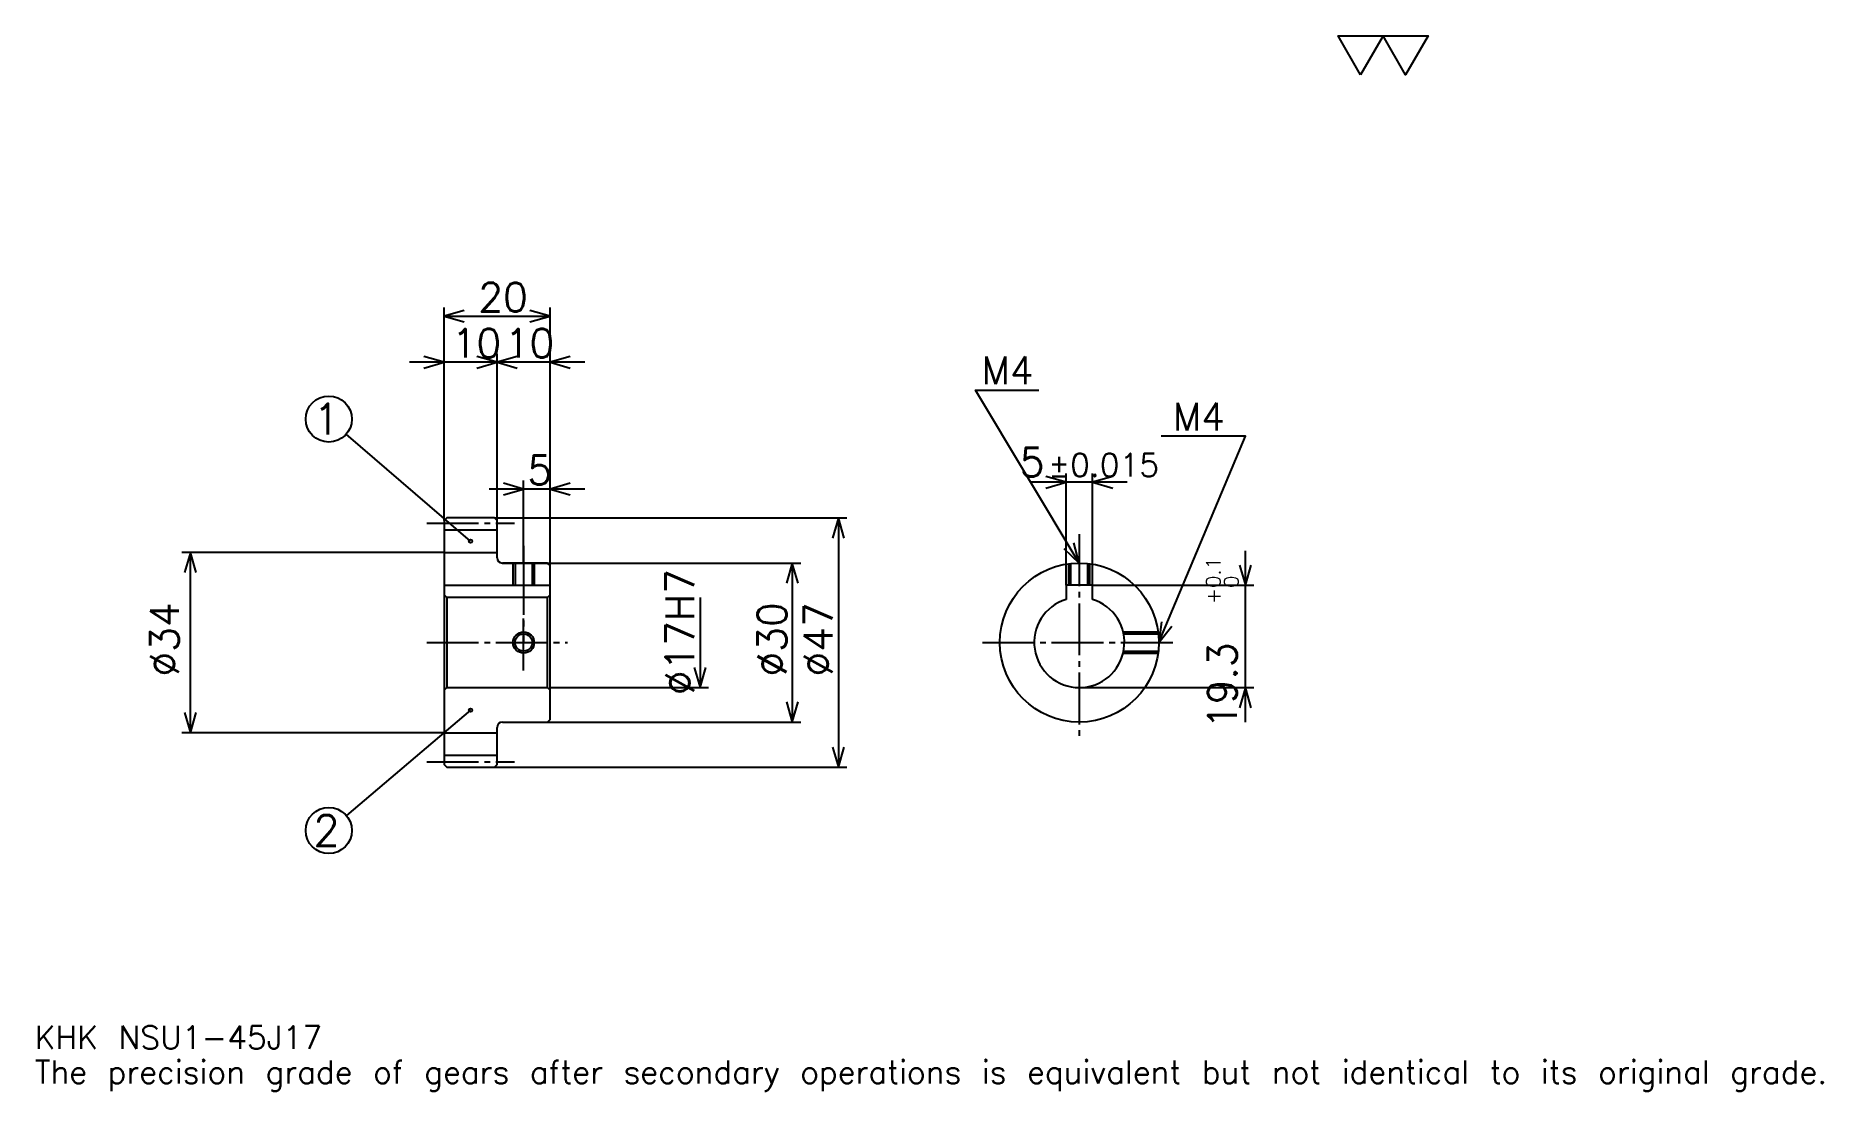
# Model space of a CAD drawing. Extents: x 11 to 348, y 4 to 203.
import ezdxf

# ---------------------------------------------------------------- set-up
doc = ezdxf.new("R2010")
doc.units = 0
doc.linetypes.add('DASHDOT', pattern=[13.04348, 9.782609, -1.086957, 1.086957, -1.086957])
doc.layers.get('0').update_dxf_attribs({"linetype": 'CONTINUOUS'})
doc.layers.add('DASHDOT', color=6, linetype='DASHDOT')
doc.styles.add('KANJI', font='TXT', dxfattribs={"bigfont": 'BIGFONT'})

msp = doc.modelspace()

# ---------------------------------------------------------------- linework, layer by layer
at = {"color": 5}
for p, q in [((88.043472, 112.08696), (88.043472, 151.76088)), ((108.043472, 112.08696), (108.043472, 151.76088)), ((88.043472, 150.130432), (108.043472, 150.130432)), ((98.043472, 112.08696), (98.043472, 143.065216)), ((104.565216, 141.434784), (81.521736, 141.434784)), ((114.565216, 141.434784), (91.521736, 141.434784)), ((93.043472, 107.71196), (69.59967, 127.889832)), ((103.043472, 112.08696), (103.043472, 119.152176)), ((216.847824, 118.804352), (198.804352, 118.804352)), ((205.32608, 99.386963), (205.32608, 120.434784)), ((210.32608, 99.386963), (210.32608, 120.434784)), ((114.565216, 117.521744), (96.521736, 117.521744)), ((88.043472, 111.58696), (88.043472, 112.08696)), ((97.543472, 112.08696), (108.043472, 112.08696)), ((98.043472, 111.58696), (98.043472, 112.08696)), ((103.043472, 103.58696), (103.043472, 112.08696)), ((103.043472, 103.58696), (103.043472, 112.08696)), ((108.043472, 112.08696), (164.021729, 112.08696)), ((108.043472, 103.08696), (108.043472, 112.08696)), ((162.391296, 112.08696), (162.391296, 65.08696)), ((88.043472, 105.58696), (38.586948, 105.58696)), ((40.217384, 71.58696), (40.217384, 105.58696)), ((239.130432, 73.565224), (239.130432, 105.908699)), ((99.043472, 103.58696), (108.043472, 103.58696)), ((108.043472, 103.58696), (155.32608, 103.58696)), ((153.695648, 103.58696), (153.695648, 73.58696)), ((210.32608, 99.386963), (240.760864, 99.386963)), ((136.304352, 97.08696), (136.304352, 80.08696)), ((108.043472, 80.08696), (137.934784, 80.08696)), ((207.82608, 80.08696), (240.760864, 80.08696)), ((93.043472, 75.83696), (69.619514, 55.960876)), ((88.043472, 71.58696), (38.586948, 71.58696)), ((99.043472, 73.58696), (108.043472, 73.58696)), ((108.043472, 73.58696), (155.32608, 73.58696)), ((97.543472, 65.08696), (108.043472, 65.08696)), ((108.043472, 65.08696), (164.021729, 65.08696))]:
    msp.add_line(p, q, dxfattribs=at)
at = {"color": 4}
for p, q in [((88.043472, 109.83696), (98.043472, 109.83696)), ((88.043472, 105.58696), (98.043472, 105.58696)), ((88.043472, 99.386963), (108.043472, 99.386963)), ((88.543472, 97.08696), (88.543472, 80.08696)), ((107.543472, 97.08696), (108.043472, 97.58696)), ((107.543472, 80.08696), (108.043472, 79.58696)), ((88.043472, 71.58696), (98.043472, 71.58696)), ((88.043472, 67.33696), (98.043472, 67.33696))]:
    msp.add_line(p, q, dxfattribs=at)
at = {"color": 7}
msp.add_lwpolyline([(260.869568, 195.652176), (256.630432, 203), (273.586975, 203), (269.347839, 195.652176), (265.108704, 203), (260.869568, 195.652176)], dxfattribs=at)
at = {"color": 5}
for points in [[(91.847816, 151.217392), (88.043472, 150.130432), (91.847816, 149.043488)], [(104.23912, 149.043488), (108.043472, 150.130432), (104.23912, 151.217392)], [(84.239128, 140.347824), (88.043472, 141.434784), (84.239128, 142.521744)], [(94.23912, 140.347824), (98.043472, 141.434784), (94.23912, 142.521744)], [(101.847824, 142.521744), (98.043472, 141.434784), (101.847824, 140.347824)], [(111.847824, 142.521744), (108.043472, 141.434784), (111.847824, 140.347824)], [(207.82608, 103.58696), (188.260864, 136.195648), (200.217377, 136.195648)], [(222.82608, 88.58696), (239.130432, 127.5), (223.260864, 127.5)], [(99.23912, 116.434784), (103.043472, 117.521744), (99.23912, 118.608696)], [(111.847824, 118.608696), (108.043472, 117.521744), (111.847824, 116.434784)], [(201.521729, 117.717392), (205.32608, 118.804352), (201.521729, 119.891312)], [(214.130432, 119.891312), (210.32608, 118.804352), (214.130432, 117.717392)], [(163.478256, 108.282608), (162.391296, 112.08696), (161.304337, 108.282608)], [(41.30434, 101.782608), (40.217384, 105.58696), (39.130428, 101.782608)], [(204.936707, 106.289925), (207.82608, 103.58696), (206.800812, 107.408394)], [(154.782608, 99.782608), (153.695648, 103.58696), (152.608688, 99.782608)], [(238.043472, 103.191307), (239.130432, 99.386963), (240.217392, 103.191307)], [(223.293732, 92.515808), (222.82608, 88.58696), (225.298767, 91.675713)], [(135.217392, 83.891312), (136.304352, 80.08696), (137.391296, 83.891312)], [(240.217392, 76.282616), (239.130432, 80.08696), (238.043472, 76.282616)], [(39.130428, 75.391312), (40.217384, 71.58696), (41.30434, 75.391312)], [(152.608688, 77.391312), (153.695648, 73.58696), (154.782608, 77.391312)], [(161.304337, 68.891312), (162.391296, 65.08696), (163.478256, 68.891312)]]:
    msp.add_lwpolyline(points, dxfattribs=at)
at = {"color": 4}
for points in [[(98.043472, 104.58696), (98.043472, 111.58696), (97.543472, 112.08696), (88.543472, 112.08696), (88.043472, 111.58696), (88.043472, 79.58696)], [(99.043472, 73.58696), (107.543472, 73.58696), (108.043472, 74.08696), (108.043472, 103.08696), (107.543472, 103.58696), (99.043472, 103.58696)], [(101.043472, 103.58696), (101.043472, 99.386963)], [(101.42347, 103.58696), (101.42347, 99.386963)], [(104.663475, 103.58696), (104.663475, 99.386963)], [(105.043472, 103.58696), (105.043472, 99.386963)], [(205.82608, 99.386963), (205.82608, 103.453026)], [(206.206085, 99.386963), (206.206085, 103.499222)], [(209.446075, 99.386963), (209.446075, 103.499222)], [(209.82608, 99.386963), (209.82608, 103.453026)], [(210.32608, 96.710999), (210.32608, 99.386963), (205.32608, 99.386963), (205.32608, 96.710999)], [(88.043472, 79.58696), (88.543472, 80.08696), (107.543472, 80.08696), (107.543472, 97.08696), (88.543472, 97.08696), (88.043472, 97.58696)], [(216.087433, 90.58696), (222.692154, 90.58696)], [(216.170273, 90.206963), (222.738342, 90.206963)], [(216.087433, 86.58696), (222.692154, 86.58696)], [(216.170273, 86.966957), (222.738342, 86.966957)], [(88.043472, 79.58696), (88.043472, 65.58696), (88.543472, 65.08696), (97.543472, 65.08696), (98.043472, 65.58696), (98.043472, 72.58696)]]:
    msp.add_lwpolyline(points, dxfattribs=at)
at = {"color": 5}
for centre, radius in [((66.304344, 130.726089), 4.347826), ((93.043472, 107.71196), 0.326087), ((93.043472, 75.83696), 0.326087), ((66.304344, 53.147831), 4.347826)]:
    msp.add_circle(centre, radius, dxfattribs=at)
at = {"color": 4}
for centre, radius in [((207.82608, 88.58696), 15), ((103.043472, 88.58696), 1.62)]:
    msp.add_circle(centre, radius, dxfattribs=at)
at = {"color": 7}
msp.add_circle((103.043472, 88.58696), 2, dxfattribs=at)
at = {"color": 4}
for centre, radius, start, end in [((99.043472, 104.58696), 1, 180, 270), ((207.82608, 88.58696), 8.5, 107.10463483, 72.89536517), ((99.043472, 72.58696), 1, 90, 180)]:
    msp.add_arc(centre, radius, start, end, dxfattribs=at)
at = {"layer": 'DASHDOT', "color": 7}
for p, q in [((84.7826, 111.08696), (101.304344, 111.08696)), ((207.82608, 109.021744), (207.82608, 70.326088)), ((103.043472, 103.58696), (103.043472, 88.58696)), ((84.7826, 88.58696), (111.304344, 88.58696)), ((189.565216, 88.58696), (226.086945, 88.58696)), ((84.7826, 66.08696), (101.304344, 66.08696))]:
    msp.add_line(p, q, dxfattribs=at)
for points in [[(103.043472, 106.847832), (103.043472, 96.126091)], [(103.043472, 83.326088), (103.043472, 93.847832)], [(97.7826, 88.58696), (108.304344, 88.58696)]]:
    msp.add_lwpolyline(points, dxfattribs=at)

# ---------------------------------------------------------------- texts
at = {"color": 7, "style": 'KANJI'}
for s, height, p in [('20', 5.434783, (94.510864, 151)), ('10', 5.434783, (89.510864, 142.304352)), ('10', 5.434783, (99.510864, 142.304352)), ('M4', 5.217392, (189.347809, 137.282608)), ('1', 5.797101, (63.405792, 127.827538)), ('M4', 5.217392, (225.434784, 128.58696)), ('5', 5.434783, (196.607605, 119.891312)), ('5', 5.434783, (103.777168, 118.391312)), ('%%p0.015', 4.347826, (201.987381, 119.891312)), ('2', 5.797101, (63.405792, 50.249279)), ('KHK NSU1-45J17', 4.347826, (10.869565, 11.956522)), ('The precision grade of gears after secondary operations is equivalent but not identical to its original grade.', 4.347826, (10.869565, 5.434783))]:
    msp.add_text(s, height=height, dxfattribs=at).set_placement(p)
for s, height, p in [('%%c17H7', 5.434783, (135.217392, 78.66848)), ('0.1', 2.717391, (234.456512, 98.877815)), ('+', 2.717391, (234.456512, 95.834335)), ('0', 2.717391, (237.82608, 98.877815)), ('%%c34', 5.434783, (38.043472, 82.201088)), ('%%c30', 5.434783, (152.608688, 82.201088)), ('%%c47', 5.434783, (161.304337, 82.201088)), ('19.3', 5.434783, (237.5, 72.310448))]:
    msp.add_text(s, height=height, rotation=90, dxfattribs=at).set_placement(p)

doc.saveas('drawing.dxf')
